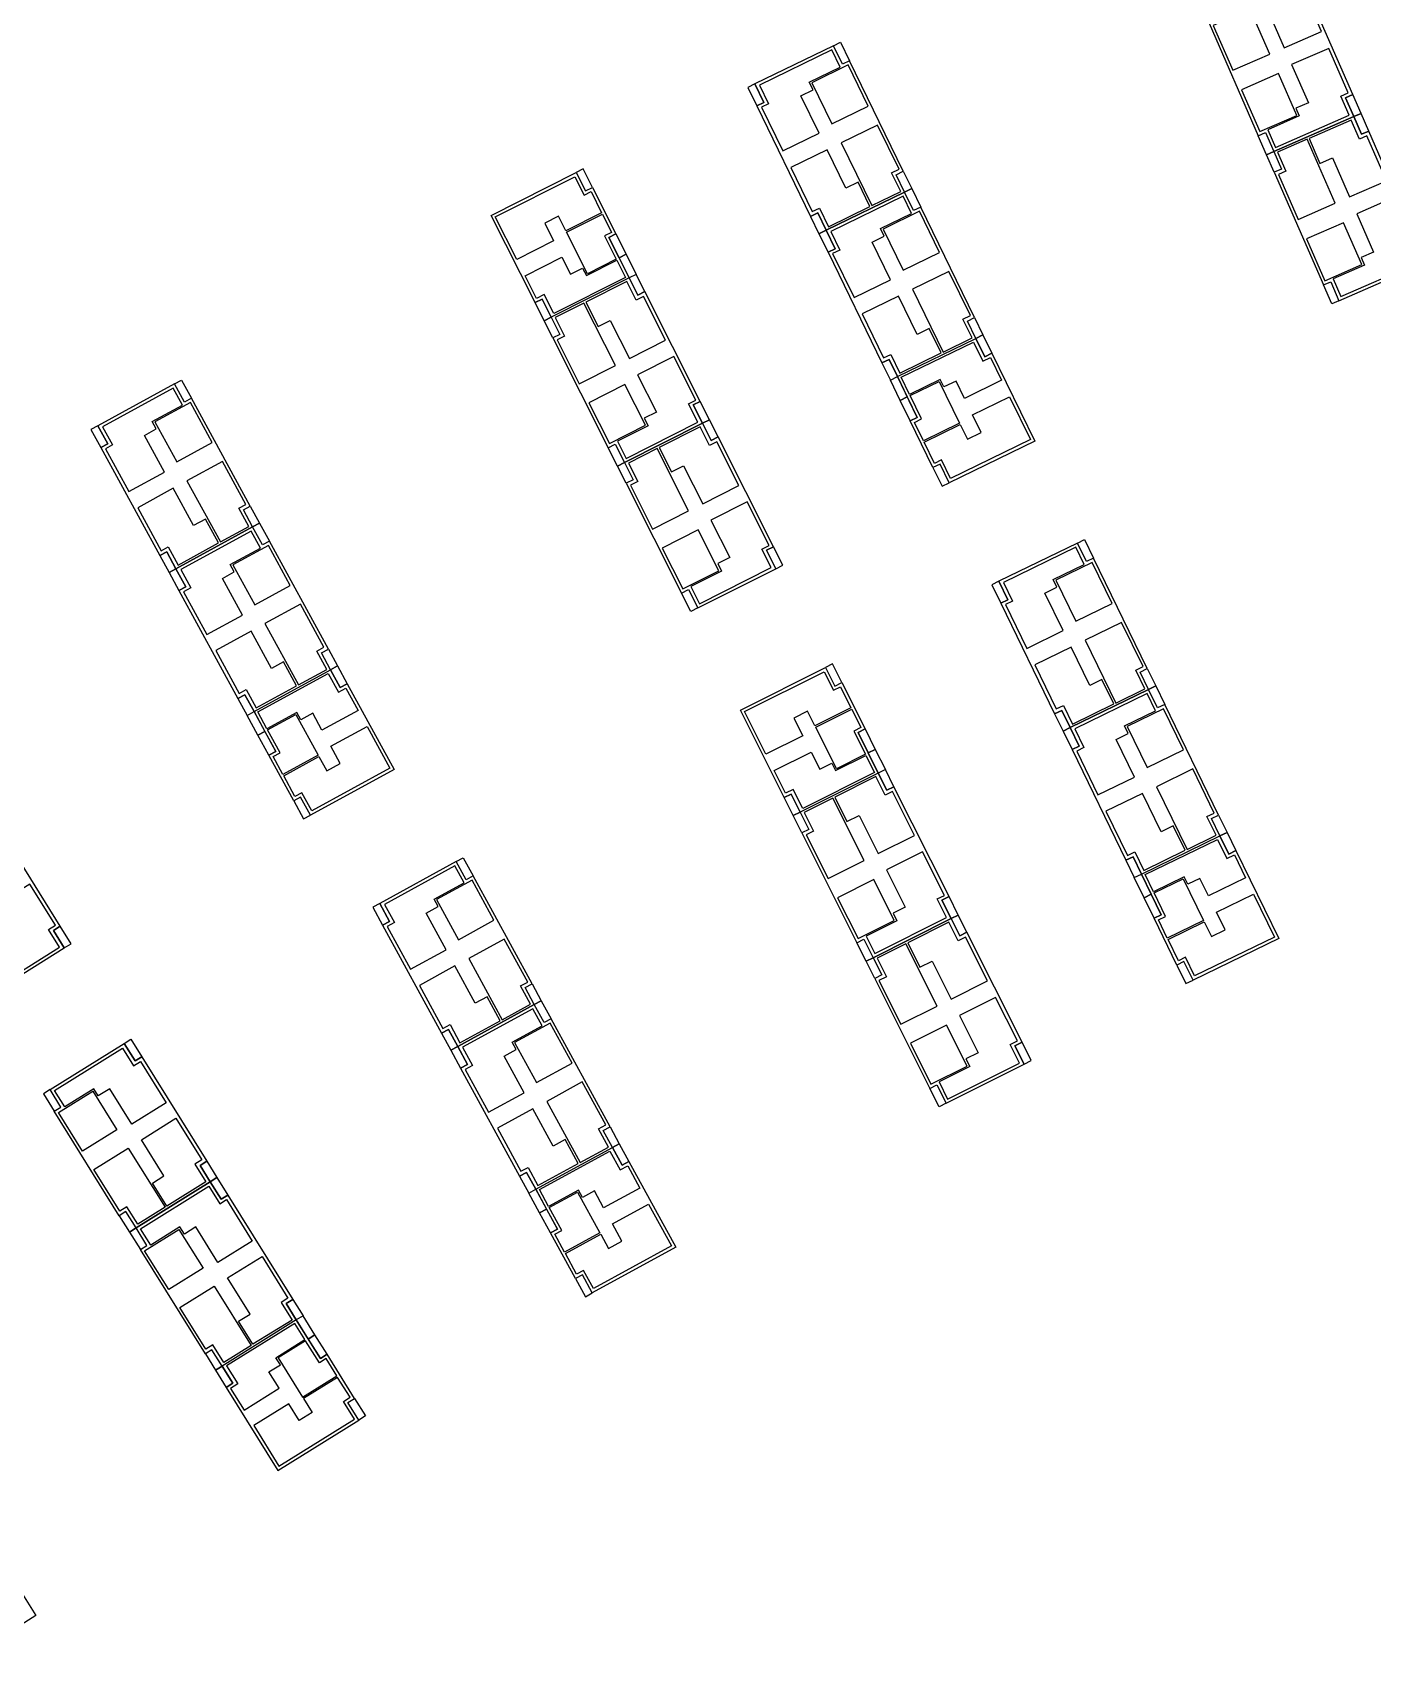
# Model space of a CAD drawing. Header units: millimetres. Extents: x 2243236 to 2245245, y 377909 to 380965.
# Drawn here: x 2244825.4 to 2245019.8, y 378520.7 to 378757.7 of the extents above; entities that cross this region are included whole.
import ezdxf

# ---------------------------------------------------------------- set-up
doc = ezdxf.new("R2010")
doc.units = ezdxf.units.MM
doc.layers.add('планировка_квартир_1_тип_контур', color=249, linetype='Continuous')

msp = doc.modelspace()

# ---------------------------------------------------------------- linework, layer by layer
at = {"layer": 'планировка_квартир_1_тип_контур', "color": 8}
for points in [[(2244996.01, 378762.1), (2244997.13, 378759.55), (2244996.08, 378759.09), (2245003.23, 378742.74), (2245004.27, 378743.2), (2245005.47, 378740.46), (2245017.08, 378745.53), (2245017.08, 378745.53), (2245015.88, 378748.27), (2245016.93, 378748.73), (2245009.79, 378765.08), (2245008.73, 378764.62), (2245007.62, 378767.18), (2244996.01, 378762.1)], [(2244951.92, 378734.59), (2244950.7, 378737.1), (2244951.73, 378737.6), (2244943.92, 378753.63), (2244942.89, 378753.13), (2244941.58, 378755.82), (2244930.19, 378750.28), (2244930.19, 378750.28), (2244931.5, 378747.59), (2244930.47, 378747.09), (2244938.28, 378731.05), (2244939.32, 378731.55), (2244940.54, 378729.04), (2244951.92, 378734.59)], [(2245005.47, 378740.46), (2245006.59, 378737.9), (2245005.54, 378737.45), (2245012.69, 378721.1), (2245013.73, 378721.56), (2245014.93, 378718.82), (2245026.54, 378723.89), (2245026.54, 378723.89), (2245025.34, 378726.63), (2245026.39, 378727.09), (2245019.25, 378743.43), (2245018.19, 378742.97), (2245017.08, 378745.53), (2245005.47, 378740.46)], [(2244962.27, 378713.35), (2244961.04, 378715.86), (2244962.07, 378716.36), (2244954.26, 378732.4), (2244953.23, 378731.9), (2244951.92, 378734.59), (2244940.54, 378729.04), (2244940.54, 378729.04), (2244941.85, 378726.35), (2244940.81, 378725.85), (2244948.62, 378709.81), (2244949.66, 378710.31), (2244950.88, 378707.81), (2244962.27, 378713.35)], [(2244900.66, 378716.42), (2244901.92, 378713.93), (2244900.9, 378713.42), (2244908.93, 378697.49), (2244909.95, 378698), (2244911.3, 378695.33), (2244922.6, 378701.03), (2244922.6, 378701.03), (2244921.26, 378703.7), (2244922.28, 378704.22), (2244914.25, 378720.15), (2244913.22, 378719.63), (2244911.97, 378722.13), (2244900.66, 378716.42)], [(2244857.33, 378686.01), (2244856, 378688.46), (2244857, 378689.01), (2244848.45, 378704.67), (2244847.45, 378704.12), (2244846.01, 378706.75), (2244834.9, 378700.68), (2244834.9, 378700.68), (2244836.33, 378698.05), (2244835.32, 378697.5), (2244843.87, 378681.84), (2244844.88, 378682.39), (2244846.22, 378679.94), (2244857.33, 378686.01)], [(2244911.3, 378695.33), (2244912.55, 378692.84), (2244911.53, 378692.33), (2244919.57, 378676.4), (2244920.59, 378676.91), (2244921.93, 378674.24), (2244933.24, 378679.94), (2244933.24, 378679.94), (2244931.89, 378682.61), (2244932.92, 378683.13), (2244924.89, 378699.06), (2244923.86, 378698.54), (2244922.6, 378701.03), (2244911.3, 378695.33)], [(2244868.65, 378665.28), (2244867.32, 378667.73), (2244868.32, 378668.28), (2244859.77, 378683.94), (2244858.77, 378683.39), (2244857.33, 378686.01), (2244846.22, 378679.94), (2244846.22, 378679.94), (2244847.65, 378677.32), (2244846.64, 378676.77), (2244855.19, 378661.11), (2244856.2, 378661.66), (2244857.54, 378659.21), (2244868.65, 378665.28)], [(2244987.32, 378662.43), (2244986.1, 378664.94), (2244987.12, 378665.44), (2244979.31, 378681.47), (2244978.29, 378680.97), (2244976.98, 378683.66), (2244965.59, 378678.12), (2244965.59, 378678.12), (2244966.9, 378675.43), (2244965.87, 378674.93), (2244973.68, 378658.89), (2244974.71, 378659.39), (2244975.93, 378656.88), (2244987.32, 378662.43)], [(2244997.66, 378641.19), (2244996.44, 378643.7), (2244997.47, 378644.2), (2244989.65, 378660.24), (2244988.63, 378659.74), (2244987.32, 378662.43), (2244975.93, 378656.88), (2244975.93, 378656.88), (2244977.24, 378654.19), (2244976.21, 378653.69), (2244984.02, 378637.65), (2244985.06, 378638.15), (2244986.28, 378635.64), (2244997.66, 378641.19)], [(2244936.78, 378644.62), (2244938.03, 378642.12), (2244937.01, 378641.61), (2244945, 378625.66), (2244946.02, 378626.17), (2244947.36, 378623.5), (2244958.68, 378629.17), (2244958.68, 378629.17), (2244957.34, 378631.84), (2244958.37, 378632.36), (2244950.38, 378648.31), (2244949.35, 378647.79), (2244948.1, 378650.29), (2244936.78, 378644.62)], [(2244806.79, 378638.28), (2244808.26, 378635.91), (2244807.29, 378635.31), (2244816.72, 378620.16), (2244817.69, 378620.77), (2244819.27, 378618.23), (2244830.02, 378624.92), (2244830.02, 378624.92), (2244828.44, 378627.46), (2244829.42, 378628.07), (2244819.99, 378643.21), (2244819.01, 378642.6), (2244817.54, 378644.97), (2244806.79, 378638.28)], [(2244898.2, 378616.71), (2244896.87, 378619.16), (2244897.87, 378619.71), (2244889.32, 378635.36), (2244888.32, 378634.82), (2244886.88, 378637.44), (2244875.77, 378631.37), (2244875.77, 378631.37), (2244877.2, 378628.75), (2244876.19, 378628.2), (2244884.74, 378612.54), (2244885.75, 378613.09), (2244887.09, 378610.64), (2244898.2, 378616.71)], [(2244947.36, 378623.5), (2244948.61, 378621), (2244947.59, 378620.49), (2244955.58, 378604.54), (2244956.6, 378605.05), (2244957.94, 378602.38), (2244969.26, 378608.05), (2244969.26, 378608.05), (2244967.92, 378610.73), (2244968.95, 378611.24), (2244960.96, 378627.19), (2244959.93, 378626.68), (2244958.68, 378629.17), (2244947.36, 378623.5)], [(2244909.52, 378595.98), (2244908.18, 378598.43), (2244909.19, 378598.97), (2244900.64, 378614.63), (2244899.64, 378614.08), (2244898.2, 378616.71), (2244887.09, 378610.64), (2244887.09, 378610.64), (2244888.52, 378608.02), (2244887.51, 378607.47), (2244896.06, 378591.81), (2244897.07, 378592.36), (2244898.41, 378589.91), (2244909.52, 378595.98)], [(2244840.43, 378584.31), (2244838.96, 378586.68), (2244837.99, 378586.07), (2244828.56, 378601.22), (2244829.53, 378601.82), (2244827.95, 378604.36), (2244838.7, 378611.05), (2244838.7, 378611.05), (2244840.28, 378608.52), (2244841.25, 378609.12), (2244850.68, 378593.98), (2244849.71, 378593.37), (2244851.18, 378591), (2244840.43, 378584.31)], [(2244852.92, 378564.26), (2244851.44, 378566.63), (2244850.48, 378566.02), (2244841.05, 378581.17), (2244842.01, 378581.77), (2244840.43, 378584.31), (2244851.18, 378591), (2244851.18, 378591), (2244852.76, 378588.46), (2244853.74, 378589.07), (2244863.17, 378573.93), (2244862.19, 378573.32), (2244863.67, 378570.95), (2244852.92, 378564.26)]]:
    msp.add_lwpolyline(points, dxfattribs=at)
at = {"layer": 'планировка_квартир_1_тип_контур', "color": 2}
for points in [[(2245012.38, 378757.87), (2245009.53, 378764.39), (2245008.46, 378763.91), (2245007.25, 378766.68), (2245001.14, 378764.01), (2245002.71, 378760.38), (2245004.53, 378761.17), (2245007, 378755.52)], [(2245000.86, 378763.88), (2244996.57, 378762.01), (2244997.78, 378759.25), (2244996.69, 378758.77), (2244999.53, 378752.26), (2245004.91, 378754.61)], [(2244947.16, 378732.61), (2244951.36, 378734.66), (2244950.04, 378737.37), (2244951.11, 378737.89), (2244948, 378744.28), (2244942.72, 378741.71)], [(2245021.84, 378736.23), (2245018.99, 378742.74), (2245017.91, 378742.27), (2245016.71, 378745.03), (2245010.6, 378742.36), (2245012.17, 378738.74), (2245013.99, 378739.53), (2245016.46, 378733.88)], [(2244935.39, 378738.14), (2244938.51, 378731.75), (2244939.57, 378732.26), (2244940.89, 378729.55), (2244946.88, 378732.47), (2244945.16, 378736.03), (2244943.38, 378735.17), (2244940.68, 378740.71)], [(2245010.32, 378742.24), (2245006.03, 378740.37), (2245007.24, 378737.6), (2245006.14, 378737.13), (2245008.99, 378730.61), (2245014.37, 378732.96)], [(2244901.03, 378716.95), (2244899.63, 378719.72), (2244898.52, 378719.15), (2244896.86, 378722.45), (2244902.2, 378725.14), (2244903.46, 378722.65), (2244905.21, 378723.53), (2244905.75, 378722.46), (2244910.17, 378724.69), (2244911.43, 378722.2)], [(2244917.23, 378713.1), (2244914.03, 378719.45), (2244912.98, 378718.92), (2244911.63, 378721.61), (2244905.67, 378718.61), (2244907.45, 378715.07), (2244909.21, 378715.96), (2244911.99, 378710.45)], [(2244957.5, 378711.37), (2244961.7, 378713.42), (2244960.38, 378716.13), (2244961.46, 378716.65), (2244958.34, 378723.04), (2244953.07, 378720.47)], [(2244945.74, 378716.9), (2244948.85, 378710.51), (2244949.91, 378711.03), (2244951.23, 378708.32), (2244957.22, 378711.24), (2244955.5, 378714.8), (2244953.72, 378713.93), (2244951.02, 378719.48)], [(2244905.4, 378718.47), (2244901.22, 378716.36), (2244902.58, 378713.67), (2244901.51, 378713.13), (2244904.71, 378706.78), (2244909.96, 378709.43)], [(2244961.89, 378712.82), (2244963.25, 378710.04), (2244964.37, 378710.59), (2244965.98, 378707.27), (2244960.6, 378704.65), (2244959.38, 378707.16), (2244957.62, 378706.31), (2244957.09, 378707.39), (2244952.64, 378705.22), (2244951.42, 378707.72)], [(2244927.87, 378692.01), (2244924.67, 378698.36), (2244923.62, 378697.83), (2244922.26, 378700.52), (2244916.31, 378697.52), (2244918.08, 378693.98), (2244919.85, 378694.87), (2244922.63, 378689.36)], [(2244852.67, 378683.82), (2244856.77, 378686.06), (2244855.33, 378688.7), (2244856.37, 378689.27), (2244852.97, 378695.51), (2244847.81, 378692.7)], [(2244916.03, 378697.38), (2244911.86, 378695.27), (2244913.22, 378692.58), (2244912.15, 378692.04), (2244915.35, 378685.69), (2244920.59, 378688.34)], [(2244840.66, 378688.79), (2244844.06, 378682.55), (2244845.1, 378683.12), (2244846.54, 378680.47), (2244852.39, 378683.67), (2244850.51, 378687.14), (2244848.77, 378686.2), (2244845.82, 378691.61)], [(2244863.98, 378663.08), (2244868.09, 378665.32), (2244866.64, 378667.97), (2244867.69, 378668.54), (2244864.29, 378674.78), (2244859.13, 378671.97)], [(2244982.55, 378660.45), (2244986.76, 378662.5), (2244985.44, 378665.21), (2244986.51, 378665.73), (2244983.4, 378672.12), (2244978.12, 378669.55)], [(2244851.98, 378668.06), (2244855.38, 378661.82), (2244856.42, 378662.39), (2244857.86, 378659.74), (2244863.71, 378662.94), (2244861.83, 378666.41), (2244860.09, 378665.46), (2244857.14, 378670.88)], [(2244970.79, 378665.98), (2244973.9, 378659.59), (2244974.96, 378660.1), (2244976.28, 378657.39), (2244982.28, 378660.31), (2244980.55, 378663.87), (2244978.77, 378663.01), (2244976.07, 378668.55)], [(2244868.3, 378664.74), (2244869.79, 378662.02), (2244870.88, 378662.62), (2244872.65, 378659.38), (2244867.4, 378656.51), (2244866.06, 378658.97), (2244864.34, 378658.03), (2244863.76, 378659.08), (2244859.41, 378656.71), (2244858.08, 378659.15)], [(2244937.15, 378645.15), (2244935.76, 378647.91), (2244934.64, 378647.35), (2244932.99, 378650.65), (2244938.34, 378653.34), (2244939.6, 378650.84), (2244941.35, 378651.71), (2244941.89, 378650.64), (2244946.31, 378652.86), (2244947.56, 378650.37)], [(2244992.9, 378639.21), (2244997.1, 378641.26), (2244995.78, 378643.97), (2244996.85, 378644.49), (2244993.74, 378650.88), (2244988.46, 378648.31)], [(2244953.34, 378641.25), (2244950.16, 378647.6), (2244949.11, 378647.08), (2244947.76, 378649.77), (2244941.8, 378646.79), (2244943.56, 378643.25), (2244945.33, 378644.13), (2244948.09, 378638.62)], [(2244941.52, 378646.65), (2244937.34, 378644.55), (2244938.69, 378641.86), (2244937.62, 378641.32), (2244940.81, 378634.97), (2244946.06, 378637.6)], [(2244981.13, 378644.74), (2244984.25, 378638.35), (2244985.3, 378638.87), (2244986.63, 378636.16), (2244992.62, 378639.08), (2244990.9, 378642.64), (2244989.12, 378641.77), (2244986.42, 378647.32)], [(2244997.29, 378640.66), (2244998.64, 378637.88), (2244999.77, 378638.43), (2245001.38, 378635.11), (2244996, 378632.49), (2244994.77, 378635), (2244993.01, 378634.15), (2244992.49, 378635.23), (2244988.03, 378633.06), (2244986.81, 378635.56)], [(2244963.93, 378620.13), (2244960.74, 378626.49), (2244959.69, 378625.96), (2244958.34, 378628.65), (2244952.38, 378625.67), (2244954.14, 378622.13), (2244955.91, 378623.01), (2244958.67, 378617.5)], [(2244893.53, 378614.51), (2244897.64, 378616.75), (2244896.19, 378619.4), (2244897.24, 378619.97), (2244893.84, 378626.21), (2244888.68, 378623.4)], [(2244952.1, 378625.53), (2244947.92, 378623.44), (2244949.27, 378620.74), (2244948.2, 378620.21), (2244951.39, 378613.85), (2244956.64, 378616.48)], [(2244881.53, 378619.49), (2244884.93, 378613.25), (2244885.97, 378613.82), (2244887.41, 378611.17), (2244893.26, 378614.36), (2244891.38, 378617.84), (2244889.64, 378616.89), (2244886.69, 378622.31)], [(2244904.85, 378593.78), (2244908.96, 378596.02), (2244907.51, 378598.67), (2244908.56, 378599.24), (2244905.15, 378605.48), (2244900, 378602.66)], [(2244892.85, 378598.76), (2244896.25, 378592.52), (2244897.29, 378593.08), (2244898.73, 378590.44), (2244904.58, 378593.63), (2244902.7, 378597.11), (2244900.96, 378596.16), (2244898, 378601.57)], [(2244846.21, 378600.2), (2244849.97, 378594.16), (2244848.97, 378593.54), (2244850.56, 378590.98), (2244844.9, 378587.46), (2244842.81, 378590.81), (2244844.48, 378591.85), (2244841.22, 378597.09)], [(2244844.64, 378587.29), (2244840.67, 378584.82), (2244839.08, 378587.38), (2244838.07, 378586.75), (2244834.31, 378592.78), (2244839.29, 378595.89)], [(2244909.17, 378595.43), (2244910.66, 378592.72), (2244911.75, 378593.32), (2244913.52, 378590.08), (2244908.26, 378587.21), (2244906.93, 378589.66), (2244905.21, 378588.72), (2244904.63, 378589.78), (2244900.28, 378587.41), (2244898.95, 378589.85)], [(2244858.7, 378580.14), (2244862.46, 378574.11), (2244861.46, 378573.49), (2244863.05, 378570.93), (2244857.39, 378567.41), (2244855.29, 378570.76), (2244856.97, 378571.8), (2244853.71, 378577.04)], [(2244857.13, 378567.24), (2244853.16, 378564.77), (2244851.57, 378567.33), (2244850.55, 378566.7), (2244846.8, 378572.73), (2244851.78, 378575.83)], [(2244853.57, 378564.29), (2244855.2, 378561.67), (2244854.14, 378561.01), (2244856.09, 378557.88), (2244861.17, 378561.04), (2244859.7, 378563.41), (2244861.36, 378564.45), (2244860.72, 378565.47), (2244864.93, 378568.09), (2244863.46, 378570.45)]]:
    msp.add_lwpolyline(points, close=True, dxfattribs=at)
at = {"layer": 'планировка_квартир_1_тип_контур', "color": 1}
for points in [[(2244930.87, 378750.11), (2244932.19, 378747.4), (2244931.14, 378746.89), (2244934.23, 378740.54), (2244939.51, 378743.11), (2244936.86, 378748.56), (2244938.63, 378749.42), (2244938.09, 378750.51), (2244942.57, 378752.7), (2244941.35, 378755.22)], [(2245016.41, 378745.72), (2245015.2, 378748.49), (2245016.27, 378748.96), (2245013.44, 378755.43), (2245008.06, 378753.08), (2245010.49, 378747.52), (2245008.69, 378746.74), (2245009.17, 378745.62), (2245004.61, 378743.62), (2245005.73, 378741.06)], [(2244895.66, 378724.82), (2244892.54, 378731), (2244904.06, 378736.81), (2244905.41, 378734.12), (2244906.43, 378734.64), (2244907.97, 378731.58), (2244902.76, 378728.95), (2244901.69, 378731.07), (2244899.72, 378730.07), (2244901, 378727.52)], [(2244941.21, 378728.88), (2244942.54, 378726.16), (2244941.48, 378725.65), (2244944.58, 378719.3), (2244949.85, 378721.87), (2244947.2, 378727.32), (2244948.97, 378728.18), (2244948.44, 378729.28), (2244952.92, 378731.46), (2244951.69, 378733.98)], [(2245025.87, 378724.08), (2245024.66, 378726.85), (2245025.73, 378727.32), (2245022.9, 378733.78), (2245017.52, 378731.43), (2245019.95, 378725.88), (2245018.15, 378725.09), (2245018.63, 378723.98), (2245014.07, 378721.98), (2245015.19, 378719.41)], [(2244921.92, 378701.19), (2244920.56, 378703.88), (2244921.61, 378704.41), (2244918.43, 378710.72), (2244913.19, 378708.07), (2244915.92, 378702.66), (2244914.16, 378701.78), (2244914.71, 378700.69), (2244910.26, 378698.44), (2244911.52, 378695.94)], [(2244835.58, 378700.54), (2244837.03, 378697.89), (2244836, 378697.33), (2244839.39, 378691.14), (2244844.54, 378693.95), (2244841.64, 378699.27), (2244843.36, 378700.21), (2244842.78, 378701.28), (2244847.15, 378703.67), (2244845.81, 378706.13)], [(2244967.15, 378704.88), (2244970.18, 378698.66), (2244958.58, 378693.02), (2244957.27, 378695.72), (2244956.24, 378695.22), (2244954.74, 378698.29), (2244959.99, 378700.85), (2244961.03, 378698.72), (2244963.02, 378699.69), (2244961.77, 378702.26)], [(2244932.56, 378680.1), (2244931.2, 378682.79), (2244932.25, 378683.32), (2244929.07, 378689.63), (2244923.83, 378686.98), (2244926.55, 378681.57), (2244924.8, 378680.69), (2244925.35, 378679.6), (2244920.89, 378677.35), (2244922.16, 378674.85)], [(2244846.9, 378679.81), (2244848.35, 378677.16), (2244847.32, 378676.6), (2244850.71, 378670.4), (2244855.86, 378673.22), (2244852.95, 378678.54), (2244854.68, 378679.48), (2244854.1, 378680.55), (2244858.47, 378682.94), (2244857.13, 378685.4)], [(2244966.27, 378677.95), (2244967.59, 378675.24), (2244966.54, 378674.73), (2244969.63, 378668.38), (2244974.91, 378670.95), (2244972.25, 378676.4), (2244974.02, 378677.26), (2244973.49, 378678.35), (2244977.97, 378680.54), (2244976.74, 378683.06)], [(2244931.8, 378653.03), (2244928.7, 378659.21), (2244940.23, 378664.99), (2244941.58, 378662.3), (2244942.6, 378662.82), (2244944.13, 378659.76), (2244938.91, 378657.14), (2244937.85, 378659.26), (2244935.87, 378658.27), (2244937.15, 378655.71)], [(2244976.61, 378656.72), (2244977.93, 378654), (2244976.88, 378653.49), (2244979.97, 378647.14), (2244985.25, 378649.71), (2244982.6, 378655.16), (2244984.37, 378656.02), (2244983.83, 378657.12), (2244988.31, 378659.3), (2244987.09, 378661.82)], [(2244873.93, 378657.05), (2244877.24, 378650.98), (2244865.92, 378644.8), (2244864.48, 378647.44), (2244863.48, 378646.89), (2244861.84, 378649.89), (2244866.96, 378652.69), (2244868.1, 378650.61), (2244870.04, 378651.67), (2244868.67, 378654.18)], [(2244958, 378629.33), (2244956.65, 378632.03), (2244957.7, 378632.55), (2244954.53, 378638.86), (2244949.29, 378636.23), (2244952, 378630.82), (2244950.24, 378629.94), (2244950.79, 378628.85), (2244946.33, 378626.61), (2244947.58, 378624.11)], [(2244876.45, 378631.24), (2244877.9, 378628.59), (2244876.87, 378628.03), (2244880.25, 378621.83), (2244885.41, 378624.64), (2244882.5, 378629.96), (2244884.23, 378630.91), (2244883.65, 378631.98), (2244888.02, 378634.36), (2244886.68, 378636.82)], [(2244829.33, 378625.01), (2244827.74, 378627.58), (2244828.73, 378628.2), (2244825, 378634.19), (2244820.02, 378631.09), (2244823.22, 378625.94), (2244821.55, 378624.9), (2244822.19, 378623.87), (2244817.96, 378621.23), (2244819.44, 378618.85)], [(2245002.55, 378632.72), (2245005.57, 378626.5), (2244993.98, 378620.86), (2244992.66, 378623.56), (2244991.64, 378623.06), (2244990.14, 378626.13), (2244995.39, 378628.69), (2244996.42, 378626.56), (2244998.42, 378627.53), (2244997.16, 378630.1)], [(2244968.58, 378608.21), (2244967.23, 378610.91), (2244968.28, 378611.43), (2244965.11, 378617.75), (2244959.87, 378615.12), (2244962.58, 378609.7), (2244960.82, 378608.82), (2244961.37, 378607.73), (2244956.91, 378605.5), (2244958.16, 378602.99)], [(2244887.77, 378610.51), (2244889.22, 378607.86), (2244888.19, 378607.3), (2244891.57, 378601.1), (2244896.73, 378603.91), (2244893.82, 378609.23), (2244895.55, 378610.17), (2244894.97, 378611.24), (2244899.34, 378613.63), (2244898, 378616.09)], [(2244838.47, 378610.39), (2244840.07, 378607.83), (2244841.07, 378608.45), (2244844.8, 378602.46), (2244839.82, 378599.35), (2244836.61, 378604.5), (2244834.94, 378603.46), (2244834.3, 378604.49), (2244830.07, 378601.85), (2244828.58, 378604.23)], [(2244850.96, 378590.34), (2244852.56, 378587.78), (2244853.55, 378588.4), (2244857.29, 378582.4), (2244852.3, 378579.3), (2244849.1, 378584.44), (2244847.43, 378583.4), (2244846.78, 378584.44), (2244842.55, 378581.8), (2244841.07, 378584.18)], [(2244914.79, 378587.74), (2244918.11, 378581.68), (2244906.79, 378575.49), (2244905.35, 378578.13), (2244904.34, 378577.58), (2244902.71, 378580.59), (2244907.83, 378583.38), (2244908.97, 378581.3), (2244910.91, 378582.36), (2244909.54, 378584.87)], [(2244857.5, 378555.62), (2244861.15, 378549.75), (2244872.1, 378556.57), (2244870.51, 378559.12), (2244871.48, 378559.72), (2244869.67, 378562.62), (2244864.72, 378559.54), (2244865.97, 378557.53), (2244864.09, 378556.36), (2244862.58, 378558.78)]]:
    msp.add_lwpolyline(points, close=True, dxfattribs=at)
at = {"layer": 'планировка_квартир_1_тип_контур', "color": 6}
for points in [[(2244941.58, 378755.82), (2244942.61, 378756.32), (2244943.92, 378753.63), (2244942.89, 378753.13), (2244941.58, 378755.82)], [(2244930.47, 378747.09), (2244931.5, 378747.59), (2244930.19, 378750.28), (2244929.16, 378749.77)], [(2245016.93, 378748.73), (2245015.88, 378748.27), (2245017.08, 378745.53), (2245018.13, 378745.99)], [(2245019.25, 378743.43), (2245018.13, 378745.99), (2245017.08, 378745.53), (2245018.19, 378742.97)], [(2245005.47, 378740.46), (2245004.43, 378740), (2245003.23, 378742.74), (2245004.27, 378743.2), (2245005.47, 378740.46)], [(2245006.59, 378737.9), (2245005.54, 378737.45), (2245004.43, 378740), (2245005.47, 378740.46)], [(2244905.61, 378734.74), (2244906.63, 378735.25), (2244905.28, 378737.94), (2244904.26, 378737.42)], [(2244905.61, 378734.74), (2244906.63, 378735.25), (2244905.28, 378737.94), (2244904.26, 378737.42)], [(2244950.7, 378737.1), (2244951.73, 378737.6), (2244952.95, 378735.09), (2244951.92, 378734.59)], [(2244951.92, 378734.59), (2244952.95, 378735.09), (2244954.26, 378732.4), (2244953.23, 378731.9), (2244951.92, 378734.59)], [(2244938.28, 378731.05), (2244939.5, 378728.54), (2244940.54, 378729.04), (2244939.32, 378731.55)], [(2244940.81, 378725.85), (2244941.85, 378726.35), (2244940.54, 378729.04), (2244939.5, 378728.54)], [(2244910.5, 378725.05), (2244909.01, 378728.01), (2244910.03, 378728.53), (2244911.52, 378725.56)], [(2244910.5, 378725.05), (2244909.01, 378728.01), (2244910.03, 378728.53), (2244911.52, 378725.56)], [(2244911.97, 378722.13), (2244910.5, 378725.05), (2244911.52, 378725.56), (2244912.99, 378722.64)], [(2244911.97, 378722.13), (2244910.5, 378725.05), (2244911.52, 378725.56), (2244912.99, 378722.64)], [(2244914.25, 378720.15), (2244912.99, 378722.64), (2244911.97, 378722.13), (2244913.22, 378719.63)], [(2245014.93, 378718.82), (2245013.89, 378718.36), (2245012.69, 378721.1), (2245013.73, 378721.56), (2245014.93, 378718.82)], [(2244899.64, 378715.91), (2244898.31, 378718.54), (2244899.33, 378719.05), (2244900.66, 378716.42)], [(2244899.64, 378715.91), (2244898.31, 378718.54), (2244899.33, 378719.05), (2244900.66, 378716.42)], [(2244901.92, 378713.93), (2244900.9, 378713.42), (2244899.64, 378715.91), (2244900.66, 378716.42)], [(2244961.04, 378715.86), (2244962.07, 378716.36), (2244963.29, 378713.85), (2244962.27, 378713.35)], [(2244963.29, 378713.85), (2244964.58, 378711.2), (2244963.55, 378710.7), (2244962.27, 378713.35)], [(2244963.29, 378713.85), (2244964.58, 378711.2), (2244963.55, 378710.7), (2244962.27, 378713.35)], [(2244948.62, 378709.81), (2244949.85, 378707.3), (2244950.88, 378707.81), (2244949.66, 378710.31)], [(2244846.01, 378706.75), (2244847.02, 378707.29), (2244848.45, 378704.67), (2244847.45, 378704.12), (2244846.01, 378706.75)], [(2244950.88, 378707.81), (2244952.31, 378704.86), (2244951.28, 378704.36), (2244949.85, 378707.3)], [(2244950.88, 378707.81), (2244952.31, 378704.86), (2244951.28, 378704.36), (2244949.85, 378707.3)], [(2244922.28, 378704.22), (2244921.26, 378703.7), (2244922.6, 378701.03), (2244923.63, 378701.55)], [(2244952.31, 378704.86), (2244953.76, 378701.88), (2244952.73, 378701.38), (2244951.28, 378704.36)], [(2244952.31, 378704.86), (2244953.76, 378701.88), (2244952.73, 378701.38), (2244951.28, 378704.36)], [(2244835.32, 378697.5), (2244836.33, 378698.05), (2244834.9, 378700.68), (2244833.89, 378700.13)], [(2244924.89, 378699.06), (2244923.63, 378701.55), (2244922.6, 378701.03), (2244923.86, 378698.54)], [(2244911.3, 378695.33), (2244910.28, 378694.82), (2244908.93, 378697.49), (2244909.95, 378698), (2244911.3, 378695.33)], [(2244912.55, 378692.84), (2244911.53, 378692.33), (2244910.28, 378694.82), (2244911.3, 378695.33)], [(2244957.06, 378695.11), (2244956.03, 378694.61), (2244957.35, 378691.9), (2244958.37, 378692.4)], [(2244957.06, 378695.11), (2244956.03, 378694.61), (2244957.35, 378691.9), (2244958.37, 378692.4)], [(2244856, 378688.46), (2244857, 378689.01), (2244858.34, 378686.56), (2244857.33, 378686.01)], [(2244857.33, 378686.01), (2244858.34, 378686.56), (2244859.77, 378683.94), (2244858.77, 378683.39), (2244857.33, 378686.01)], [(2244976.98, 378683.66), (2244978, 378684.16), (2244979.31, 378681.47), (2244978.29, 378680.97), (2244976.98, 378683.66)], [(2244843.87, 378681.84), (2244845.21, 378679.39), (2244846.22, 378679.94), (2244844.88, 378682.39)], [(2244932.92, 378683.13), (2244931.89, 378682.61), (2244933.24, 378679.94), (2244934.27, 378680.46)], [(2244846.64, 378676.77), (2244847.65, 378677.32), (2244846.22, 378679.94), (2244845.21, 378679.39)], [(2244921.93, 378674.24), (2244920.91, 378673.73), (2244919.57, 378676.4), (2244920.59, 378676.91), (2244921.93, 378674.24)], [(2244965.87, 378674.93), (2244966.9, 378675.43), (2244965.59, 378678.12), (2244964.56, 378677.61)], [(2244867.32, 378667.73), (2244868.32, 378668.28), (2244869.66, 378665.83), (2244868.65, 378665.28)], [(2244869.66, 378665.83), (2244871.07, 378663.25), (2244870.06, 378662.7), (2244868.65, 378665.28)], [(2244869.66, 378665.83), (2244871.07, 378663.25), (2244870.06, 378662.7), (2244868.65, 378665.28)], [(2244941.78, 378662.92), (2244942.8, 378663.43), (2244941.46, 378666.12), (2244940.43, 378665.61)], [(2244941.78, 378662.92), (2244942.8, 378663.43), (2244941.46, 378666.12), (2244940.43, 378665.61)], [(2244986.1, 378664.94), (2244987.12, 378665.44), (2244988.35, 378662.93), (2244987.32, 378662.43)], [(2244987.32, 378662.43), (2244988.35, 378662.93), (2244989.65, 378660.24), (2244988.63, 378659.74), (2244987.32, 378662.43)], [(2244855.19, 378661.11), (2244856.53, 378658.66), (2244857.54, 378659.21), (2244856.2, 378661.66)], [(2244857.54, 378659.21), (2244859.1, 378656.34), (2244858.1, 378655.79), (2244856.53, 378658.66)], [(2244857.54, 378659.21), (2244859.1, 378656.34), (2244858.1, 378655.79), (2244856.53, 378658.66)], [(2244973.68, 378658.89), (2244974.9, 378656.38), (2244975.93, 378656.88), (2244974.71, 378659.39)], [(2244859.1, 378656.34), (2244860.69, 378653.42), (2244859.69, 378652.88), (2244858.1, 378655.79)], [(2244859.1, 378656.34), (2244860.69, 378653.42), (2244859.69, 378652.88), (2244858.1, 378655.79)], [(2244946.64, 378653.22), (2244945.16, 378656.19), (2244946.18, 378656.7), (2244947.66, 378653.73)], [(2244946.64, 378653.22), (2244945.16, 378656.19), (2244946.18, 378656.7), (2244947.66, 378653.73)], [(2244976.21, 378653.69), (2244977.24, 378654.19), (2244975.93, 378656.88), (2244974.9, 378656.38)], [(2244948.1, 378650.29), (2244946.64, 378653.22), (2244947.66, 378653.73), (2244949.13, 378650.8)], [(2244948.1, 378650.29), (2244946.64, 378653.22), (2244947.66, 378653.73), (2244949.13, 378650.8)], [(2244950.38, 378648.31), (2244949.13, 378650.8), (2244948.1, 378650.29), (2244949.35, 378647.79)], [(2244864.3, 378646.81), (2244863.3, 378646.27), (2244864.74, 378643.63), (2244865.74, 378644.18)], [(2244864.3, 378646.81), (2244863.3, 378646.27), (2244864.74, 378643.63), (2244865.74, 378644.18)], [(2244935.76, 378644.11), (2244934.44, 378646.74), (2244935.46, 378647.25), (2244936.78, 378644.62)], [(2244935.76, 378644.11), (2244934.44, 378646.74), (2244935.46, 378647.25), (2244936.78, 378644.62)], [(2244938.03, 378642.12), (2244937.01, 378641.61), (2244935.76, 378644.11), (2244936.78, 378644.62)], [(2244996.44, 378643.7), (2244997.47, 378644.2), (2244998.69, 378641.69), (2244997.66, 378641.19)], [(2244998.69, 378641.69), (2244999.98, 378639.04), (2244998.95, 378638.54), (2244997.66, 378641.19)], [(2244998.69, 378641.69), (2244999.98, 378639.04), (2244998.95, 378638.54), (2244997.66, 378641.19)], [(2244886.88, 378637.44), (2244887.89, 378637.99), (2244889.32, 378635.36), (2244888.32, 378634.82), (2244886.88, 378637.44)], [(2244984.02, 378637.65), (2244985.24, 378635.14), (2244986.28, 378635.64), (2244985.06, 378638.15)], [(2244986.28, 378635.64), (2244987.7, 378632.7), (2244986.68, 378632.2), (2244985.24, 378635.14)], [(2244986.28, 378635.64), (2244987.7, 378632.7), (2244986.68, 378632.2), (2244985.24, 378635.14)], [(2244958.37, 378632.36), (2244957.34, 378631.84), (2244958.68, 378629.17), (2244959.71, 378629.69)], [(2244987.7, 378632.7), (2244989.15, 378629.72), (2244988.13, 378629.22), (2244986.68, 378632.2)], [(2244987.7, 378632.7), (2244989.15, 378629.72), (2244988.13, 378629.22), (2244986.68, 378632.2)], [(2244876.19, 378628.2), (2244877.2, 378628.75), (2244875.77, 378631.37), (2244874.76, 378630.82)], [(2244960.96, 378627.19), (2244959.71, 378629.69), (2244958.68, 378629.17), (2244959.93, 378626.68)], [(2244829.42, 378628.07), (2244828.44, 378627.46), (2244830.02, 378624.92), (2244831, 378625.53)], [(2244947.36, 378623.5), (2244946.34, 378622.99), (2244945, 378625.66), (2244946.02, 378626.17), (2244947.36, 378623.5)], [(2244948.61, 378621), (2244947.59, 378620.49), (2244946.34, 378622.99), (2244947.36, 378623.5)], [(2244992.45, 378622.95), (2244991.43, 378622.44), (2244992.74, 378619.74), (2244993.77, 378620.24)], [(2244992.45, 378622.95), (2244991.43, 378622.44), (2244992.74, 378619.74), (2244993.77, 378620.24)], [(2244896.87, 378619.16), (2244897.87, 378619.71), (2244899.2, 378617.26), (2244898.2, 378616.71)], [(2244898.2, 378616.71), (2244899.2, 378617.26), (2244900.64, 378614.63), (2244899.64, 378614.08), (2244898.2, 378616.71)], [(2244884.74, 378612.54), (2244886.08, 378610.09), (2244887.09, 378610.64), (2244885.75, 378613.09)], [(2244841.25, 378609.12), (2244840.28, 378608.52), (2244838.7, 378611.05), (2244839.67, 378611.66)], [(2244887.51, 378607.47), (2244888.52, 378608.02), (2244887.09, 378610.64), (2244886.08, 378610.09)], [(2244968.95, 378611.24), (2244967.92, 378610.73), (2244969.26, 378608.05), (2244970.29, 378608.57)], [(2244827.95, 378604.36), (2244826.98, 378603.76), (2244828.56, 378601.22), (2244829.53, 378601.82), (2244827.95, 378604.36)], [(2244957.94, 378602.38), (2244956.92, 378601.87), (2244955.58, 378604.54), (2244956.6, 378605.05), (2244957.94, 378602.38)], [(2244908.18, 378598.43), (2244909.19, 378598.97), (2244910.52, 378596.52), (2244909.52, 378595.98)], [(2244910.52, 378596.52), (2244911.93, 378593.94), (2244910.93, 378593.39), (2244909.52, 378595.98)], [(2244910.52, 378596.52), (2244911.93, 378593.94), (2244910.93, 378593.39), (2244909.52, 378595.98)], [(2244850.68, 378593.98), (2244852.16, 378591.61), (2244851.18, 378591), (2244849.71, 378593.37)], [(2244853.74, 378589.07), (2244852.76, 378588.46), (2244851.18, 378591), (2244852.16, 378591.61)], [(2244896.06, 378591.81), (2244897.4, 378589.36), (2244898.41, 378589.91), (2244897.07, 378592.36)], [(2244898.41, 378589.91), (2244899.97, 378587.03), (2244898.97, 378586.49), (2244897.4, 378589.36)], [(2244898.41, 378589.91), (2244899.97, 378587.03), (2244898.97, 378586.49), (2244897.4, 378589.36)], [(2244838.96, 378586.68), (2244837.99, 378586.07), (2244839.46, 378583.7), (2244840.43, 378584.31)], [(2244899.97, 378587.03), (2244901.56, 378584.12), (2244900.56, 378583.57), (2244898.97, 378586.49)], [(2244899.97, 378587.03), (2244901.56, 378584.12), (2244900.56, 378583.57), (2244898.97, 378586.49)], [(2244840.43, 378584.31), (2244839.46, 378583.7), (2244841.05, 378581.17), (2244842.01, 378581.77), (2244840.43, 378584.31)], [(2244905.17, 378577.51), (2244904.17, 378576.96), (2244905.61, 378574.32), (2244906.61, 378574.87)], [(2244905.17, 378577.51), (2244904.17, 378576.96), (2244905.61, 378574.32), (2244906.61, 378574.87)], [(2244863.17, 378573.93), (2244864.65, 378571.56), (2244863.67, 378570.95), (2244862.19, 378573.32)], [(2244863.67, 378570.95), (2244865.41, 378568.18), (2244866.38, 378568.78), (2244864.65, 378571.56)], [(2244863.67, 378570.95), (2244865.41, 378568.18), (2244866.38, 378568.78), (2244864.65, 378571.56)], [(2244865.41, 378568.18), (2244867.16, 378565.36), (2244868.13, 378565.97), (2244866.38, 378568.78)], [(2244865.41, 378568.18), (2244867.16, 378565.36), (2244868.13, 378565.97), (2244866.38, 378568.78)], [(2244851.44, 378566.63), (2244850.48, 378566.02), (2244851.95, 378563.65), (2244852.92, 378564.26)], [(2244851.95, 378563.65), (2244853.51, 378561.16), (2244854.48, 378561.76), (2244852.92, 378564.26)], [(2244851.95, 378563.65), (2244853.51, 378561.16), (2244854.48, 378561.76), (2244852.92, 378564.26)], [(2244871.14, 378558.97), (2244872.11, 378559.57), (2244873.7, 378557.02), (2244872.73, 378556.42)], [(2244871.14, 378558.97), (2244872.11, 378559.57), (2244873.7, 378557.02), (2244872.73, 378556.42)]]:
    msp.add_lwpolyline(points, close=True, dxfattribs=at)
at = {"layer": 'планировка_квартир_1_тип_контур', "color": 5}
for points in [[(2244941.37, 378744.49), (2244946.65, 378747.06), (2244943.74, 378753.02), (2244938.47, 378750.45)], [(2245006.15, 378751.77), (2245000.77, 378749.42), (2245003.43, 378743.35), (2245008.8, 378745.7)], [(2244902.87, 378728.74), (2244908.08, 378731.37), (2244909.41, 378728.73), (2244908.39, 378728.22), (2244910.09, 378724.84), (2244905.9, 378722.73)], [(2244951.71, 378723.26), (2244956.99, 378725.83), (2244954.09, 378731.79), (2244948.81, 378729.22)], [(2245015.61, 378730.13), (2245010.23, 378727.78), (2245012.89, 378721.7), (2245018.26, 378724.05)], [(2244911.35, 378706.66), (2244906.11, 378704.02), (2244909.09, 378698.1), (2244914.34, 378700.74)], [(2244959.88, 378701.07), (2244954.64, 378698.51), (2244953.34, 378701.16), (2244954.37, 378701.66), (2244952.71, 378705.06), (2244956.94, 378707.12)], [(2244846.33, 378695.42), (2244851.48, 378698.23), (2244848.31, 378704.05), (2244843.15, 378701.24)], [(2244921.99, 378685.57), (2244916.75, 378682.93), (2244919.73, 378677.01), (2244924.97, 378679.65)], [(2244857.65, 378674.69), (2244862.8, 378677.5), (2244859.62, 378683.32), (2244854.47, 378680.51)], [(2244976.76, 378672.33), (2244982.04, 378674.9), (2244979.14, 378680.86), (2244973.86, 378678.29)], [(2244866.84, 378652.9), (2244861.72, 378650.1), (2244860.31, 378652.69), (2244861.31, 378653.24), (2244859.5, 378656.56), (2244863.62, 378658.81)], [(2244939.02, 378656.93), (2244944.24, 378659.54), (2244945.56, 378656.9), (2244944.54, 378656.39), (2244946.24, 378653.01), (2244942.04, 378650.91)], [(2244987.11, 378651.1), (2244992.38, 378653.67), (2244989.48, 378659.63), (2244984.2, 378657.06)], [(2244887.2, 378626.11), (2244892.35, 378628.93), (2244889.17, 378634.75), (2244884.02, 378631.93)], [(2244947.44, 378634.83), (2244942.19, 378632.2), (2244945.16, 378626.27), (2244950.41, 378628.9)], [(2244995.28, 378628.91), (2244990.03, 378626.35), (2244988.74, 378629), (2244989.77, 378629.5), (2244988.11, 378632.9), (2244992.33, 378634.96)], [(2244898.52, 378605.38), (2244903.67, 378608.19), (2244900.49, 378614.01), (2244895.34, 378611.2)], [(2244958.02, 378613.71), (2244952.78, 378611.08), (2244955.74, 378605.15), (2244960.99, 378607.78)], [(2244837.65, 378598.51), (2244832.67, 378595.41), (2244829.17, 378601.04), (2244834.15, 378604.14)], [(2244907.71, 378583.6), (2244902.59, 378580.8), (2244901.18, 378583.39), (2244902.18, 378583.93), (2244900.37, 378587.25), (2244904.49, 378589.5)], [(2244850.14, 378578.46), (2244845.16, 378575.36), (2244841.65, 378580.99), (2244846.64, 378584.09)], [(2244864.59, 378559.74), (2244869.55, 378562.83), (2244867.99, 378565.33), (2244867.02, 378564.73), (2244865.02, 378567.94), (2244861.03, 378565.46)]]:
    msp.add_lwpolyline(points, close=True, dxfattribs=at)
at = {"layer": 'планировка_квартир_1_тип_контур', "color": 8}
for points in [[(2244900.66, 378716.42), (2244899.33, 378719.05), (2244898.31, 378718.54), (2244891.93, 378731.2), (2244904.26, 378737.42), (2244905.61, 378734.74), (2244906.63, 378735.25), (2244910.03, 378728.53), (2244909.01, 378728.01), (2244911.97, 378722.13), (2244900.66, 378716.42)], [(2244962.27, 378713.35), (2244963.55, 378710.7), (2244964.58, 378711.2), (2244970.79, 378698.45), (2244958.37, 378692.4), (2244957.06, 378695.11), (2244956.03, 378694.61), (2244952.73, 378701.38), (2244953.76, 378701.88), (2244950.88, 378707.81), (2244962.27, 378713.35)], [(2244868.65, 378665.28), (2244870.06, 378662.7), (2244871.07, 378663.25), (2244877.86, 378650.8), (2244865.74, 378644.18), (2244864.3, 378646.81), (2244863.3, 378646.27), (2244859.69, 378652.88), (2244860.69, 378653.42), (2244857.54, 378659.21), (2244868.65, 378665.28)], [(2244936.78, 378644.62), (2244935.46, 378647.25), (2244934.44, 378646.74), (2244928.09, 378659.42), (2244940.43, 378665.61), (2244941.78, 378662.92), (2244942.8, 378663.43), (2244946.18, 378656.7), (2244945.16, 378656.19), (2244948.1, 378650.29), (2244936.78, 378644.62)], [(2244997.66, 378641.19), (2244998.95, 378638.54), (2244999.98, 378639.04), (2245006.19, 378626.29), (2244993.77, 378620.24), (2244992.45, 378622.95), (2244991.43, 378622.44), (2244988.13, 378629.22), (2244989.16, 378629.72), (2244986.28, 378635.64), (2244997.66, 378641.19)], [(2244909.52, 378595.98), (2244910.93, 378593.39), (2244911.93, 378593.94), (2244918.73, 378581.49), (2244906.61, 378574.87), (2244905.17, 378577.51), (2244904.17, 378576.96), (2244900.56, 378583.57), (2244901.56, 378584.12), (2244898.41, 378589.91), (2244909.52, 378595.98)], [(2244852.92, 378564.26), (2244854.48, 378561.76), (2244853.51, 378561.16), (2244861, 378549.12), (2244872.73, 378556.42), (2244871.14, 378558.97), (2244872.11, 378559.57), (2244868.13, 378565.97), (2244867.16, 378565.36), (2244863.67, 378570.95), (2244852.92, 378564.26)], [(2244815.78, 378541.94), (2244817.35, 378539.46), (2244818.32, 378540.07), (2244825.9, 378528.08), (2244814.23, 378520.69), (2244812.62, 378523.23), (2244811.65, 378522.62), (2244807.63, 378528.99), (2244808.59, 378529.6), (2244805.08, 378535.17), (2244815.78, 378541.94)]]:
    msp.add_lwpolyline(points, close=True, dxfattribs=at)

doc.saveas('drawing.dxf')
